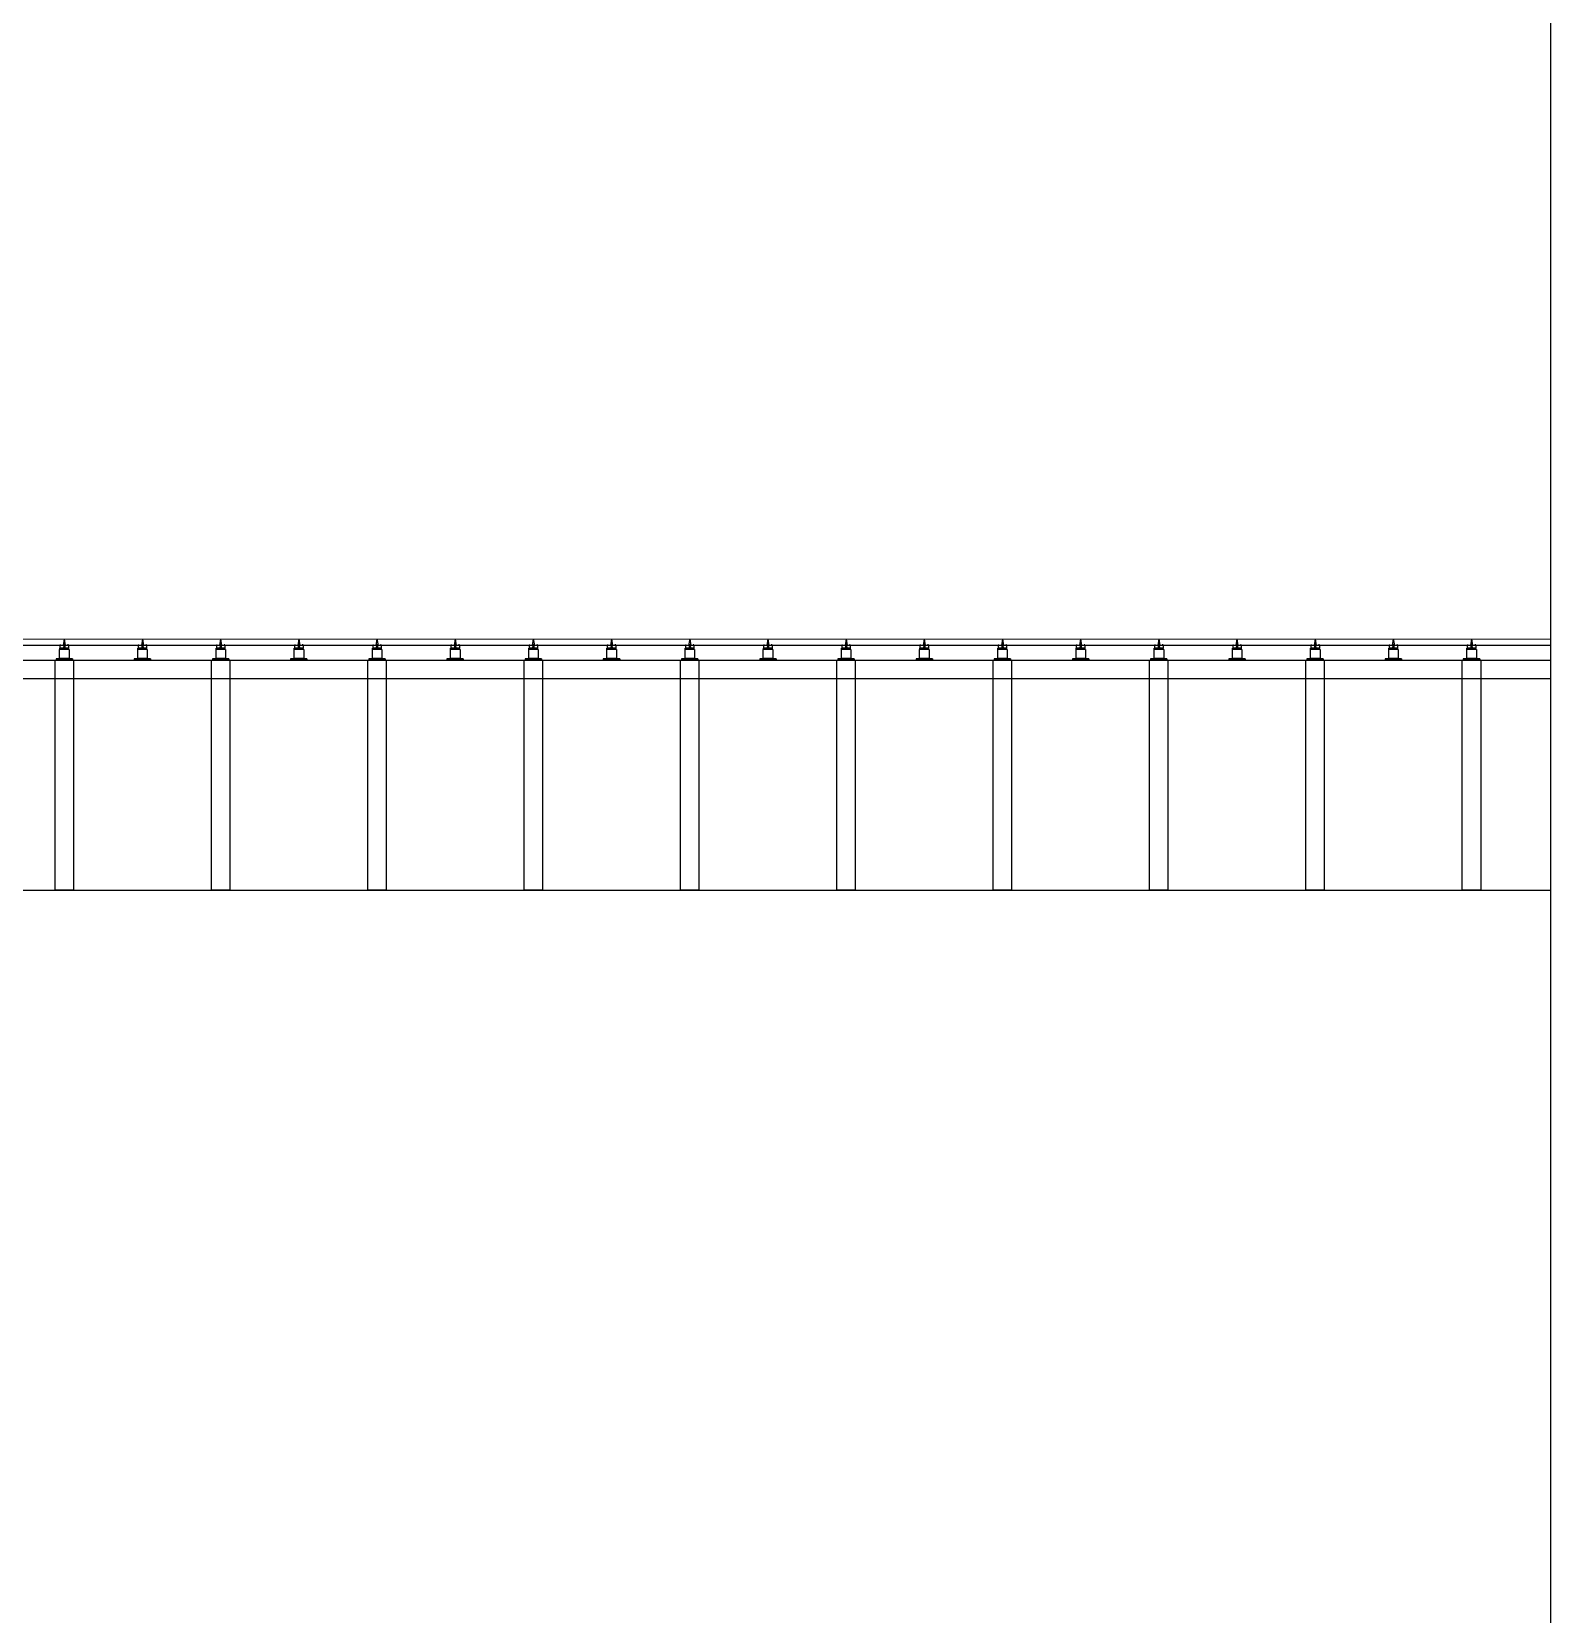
# Model space of a CAD drawing. Header units: millimetres. Extents: x -18 to 822, y 1518 to 2130.
# Drawn here: x 423.4 to 557.2, y 1717 to 1856.5 of the extents above; entities that cross this region are included whole.
import ezdxf

# ---------------------------------------------------------------- set-up
doc = ezdxf.new("R2010")
doc.units = ezdxf.units.MM
doc.layers.add('A-DETL-01', color=1, linetype='Continuous')
doc.layers.add('M-CEQPM-MAU', color=22, linetype='Continuous')

msp = doc.modelspace()

# ---------------------------------------------------------------- linework, layer by layer
at = {"ltscale": 1000}
msp.add_line((178.866, 1780.828), (557.183, 1780.828), dxfattribs=at)
at = {"layer": 'A-DETL-01', "linetype": 'Continuous'}
msp.add_lwpolyline([(557.183, 2033.157), (557.183, 1589.64), (178.866, 1589.64), (178.866, 2033.157)], close=True, dxfattribs=at)
at = {"layer": 'M-CEQPM-MAU', "ltscale": 0.1}
for p, q in [((178.866, 1802.904), (557.183, 1802.972)), ((426.31, 1802.968), (426.218, 1802.394)), ((426.31, 1802.968), (426.402, 1802.394)), ((433.195, 1802.968), (433.103, 1802.394)), ((433.195, 1802.968), (433.287, 1802.394)), ((440.08, 1802.968), (439.988, 1802.394)), ((440.08, 1802.968), (440.172, 1802.394)), ((446.965, 1802.968), (446.873, 1802.394)), ((446.965, 1802.968), (447.057, 1802.394)), ((453.85, 1802.968), (453.758, 1802.394)), ((453.85, 1802.968), (453.942, 1802.394)), ((460.735, 1802.968), (460.643, 1802.394)), ((460.735, 1802.968), (460.827, 1802.394)), ((467.62, 1802.968), (467.528, 1802.394)), ((467.62, 1802.968), (467.712, 1802.394)), ((474.505, 1802.968), (474.413, 1802.394)), ((474.505, 1802.968), (474.597, 1802.394)), ((481.39, 1802.968), (481.298, 1802.394)), ((481.39, 1802.968), (481.482, 1802.394)), ((488.275, 1802.968), (488.183, 1802.394)), ((488.275, 1802.968), (488.367, 1802.394)), ((495.16, 1802.968), (495.068, 1802.394)), ((495.16, 1802.968), (495.252, 1802.394)), ((502.045, 1802.968), (501.953, 1802.394)), ((502.045, 1802.968), (502.137, 1802.394)), ((508.93, 1802.968), (508.838, 1802.394)), ((508.93, 1802.968), (509.022, 1802.394)), ((515.815, 1802.968), (515.723, 1802.394)), ((515.815, 1802.968), (515.907, 1802.394)), ((522.7, 1802.968), (522.608, 1802.394)), ((522.7, 1802.968), (522.792, 1802.394)), ((529.585, 1802.968), (529.493, 1802.394)), ((529.585, 1802.968), (529.677, 1802.394)), ((536.47, 1802.968), (536.378, 1802.394)), ((536.47, 1802.968), (536.562, 1802.394)), ((543.355, 1802.968), (543.263, 1802.394)), ((543.355, 1802.968), (543.447, 1802.394)), ((550.24, 1802.968), (550.148, 1802.394)), ((550.24, 1802.968), (550.332, 1802.394)), ((557.183, 1802.399), (178.866, 1802.331)), ((425.878, 1802.037), (425.878, 1801.276)), ((426.742, 1802.037), (425.878, 1802.037)), ((425.878, 1801.276), (426.742, 1801.276)), ((426.706, 1802.159), (425.913, 1802.159)), ((425.913, 1802.037), (425.913, 1802.159)), ((425.925, 1801.276), (425.925, 1801.206)), ((425.935, 1802.453), (426.009, 1802.453)), ((425.935, 1802.453), (425.935, 1802.159)), ((426.009, 1802.453), (426.009, 1802.394)), ((426.263, 1802.394), (426.009, 1802.394)), ((426.266, 1802.453), (426.252, 1802.159)), ((426.353, 1802.453), (426.266, 1802.453)), ((426.353, 1802.453), (426.368, 1802.159)), ((426.611, 1802.394), (426.356, 1802.394)), ((426.611, 1802.453), (426.611, 1802.394)), ((426.684, 1802.453), (426.611, 1802.453)), ((426.684, 1802.453), (426.684, 1802.159)), ((426.695, 1801.276), (426.695, 1801.202)), ((426.706, 1802.037), (426.706, 1802.159)), ((426.742, 1802.037), (426.742, 1801.276)), ((432.763, 1802.037), (432.763, 1801.276)), ((433.627, 1802.037), (432.763, 1802.037)), ((432.763, 1801.276), (433.627, 1801.276)), ((433.591, 1802.159), (432.798, 1802.159)), ((432.798, 1802.037), (432.798, 1802.159)), ((432.81, 1801.276), (432.81, 1801.206)), ((432.82, 1802.453), (432.894, 1802.453)), ((432.82, 1802.453), (432.82, 1802.159)), ((432.894, 1802.453), (432.894, 1802.394)), ((433.148, 1802.394), (432.894, 1802.394)), ((433.151, 1802.453), (433.137, 1802.159)), ((433.238, 1802.453), (433.151, 1802.453)), ((433.238, 1802.453), (433.253, 1802.159)), ((433.496, 1802.394), (433.241, 1802.394)), ((433.496, 1802.453), (433.496, 1802.394)), ((433.569, 1802.453), (433.496, 1802.453)), ((433.569, 1802.453), (433.569, 1802.159)), ((433.58, 1801.276), (433.58, 1801.202)), ((433.591, 1802.037), (433.591, 1802.159)), ((433.627, 1802.037), (433.627, 1801.276)), ((439.648, 1802.037), (439.648, 1801.276)), ((440.512, 1802.037), (439.648, 1802.037)), ((439.648, 1801.276), (440.512, 1801.276)), ((440.476, 1802.159), (439.683, 1802.159)), ((439.683, 1802.037), (439.683, 1802.159)), ((439.695, 1801.276), (439.695, 1801.206)), ((439.705, 1802.453), (439.779, 1802.453)), ((439.705, 1802.453), (439.705, 1802.159)), ((439.779, 1802.453), (439.779, 1802.394)), ((440.033, 1802.394), (439.779, 1802.394)), ((440.036, 1802.453), (440.022, 1802.159)), ((440.123, 1802.453), (440.036, 1802.453)), ((440.123, 1802.453), (440.138, 1802.159)), ((440.381, 1802.394), (440.126, 1802.394)), ((440.381, 1802.453), (440.381, 1802.394)), ((440.454, 1802.453), (440.381, 1802.453)), ((440.454, 1802.453), (440.454, 1802.159)), ((440.465, 1801.276), (440.465, 1801.202)), ((440.476, 1802.037), (440.476, 1802.159)), ((440.512, 1802.037), (440.512, 1801.276)), ((446.533, 1802.037), (446.533, 1801.276)), ((447.397, 1802.037), (446.533, 1802.037)), ((446.533, 1801.276), (447.397, 1801.276)), ((447.361, 1802.159), (446.568, 1802.159)), ((446.568, 1802.037), (446.568, 1802.159)), ((446.58, 1801.276), (446.58, 1801.206)), ((446.59, 1802.453), (446.664, 1802.453)), ((446.59, 1802.453), (446.59, 1802.159)), ((446.664, 1802.453), (446.664, 1802.394)), ((446.918, 1802.394), (446.664, 1802.394)), ((446.921, 1802.453), (446.907, 1802.159)), ((447.008, 1802.453), (446.921, 1802.453)), ((447.008, 1802.453), (447.023, 1802.159)), ((447.266, 1802.394), (447.011, 1802.394)), ((447.266, 1802.453), (447.266, 1802.394)), ((447.339, 1802.453), (447.266, 1802.453)), ((447.339, 1802.453), (447.339, 1802.159)), ((447.35, 1801.276), (447.35, 1801.202)), ((447.361, 1802.037), (447.361, 1802.159)), ((447.397, 1802.037), (447.397, 1801.276)), ((453.418, 1802.037), (453.418, 1801.276)), ((454.282, 1802.037), (453.418, 1802.037)), ((453.418, 1801.276), (454.282, 1801.276)), ((454.246, 1802.159), (453.453, 1802.159)), ((453.453, 1802.037), (453.453, 1802.159)), ((453.465, 1801.276), (453.465, 1801.206)), ((453.475, 1802.453), (453.549, 1802.453)), ((453.475, 1802.453), (453.475, 1802.159)), ((453.549, 1802.453), (453.549, 1802.394)), ((453.803, 1802.394), (453.549, 1802.394)), ((453.806, 1802.453), (453.792, 1802.159)), ((453.893, 1802.453), (453.806, 1802.453)), ((453.893, 1802.453), (453.908, 1802.159)), ((454.151, 1802.394), (453.896, 1802.394)), ((454.151, 1802.453), (454.151, 1802.394)), ((454.224, 1802.453), (454.151, 1802.453)), ((454.224, 1802.453), (454.224, 1802.159)), ((454.235, 1801.276), (454.235, 1801.202)), ((454.246, 1802.037), (454.246, 1802.159)), ((454.282, 1802.037), (454.282, 1801.276)), ((460.303, 1802.037), (460.303, 1801.276)), ((461.167, 1802.037), (460.303, 1802.037)), ((460.303, 1801.276), (461.167, 1801.276)), ((461.131, 1802.159), (460.338, 1802.159)), ((460.338, 1802.037), (460.338, 1802.159)), ((460.35, 1801.276), (460.35, 1801.206)), ((460.36, 1802.453), (460.434, 1802.453)), ((460.36, 1802.453), (460.36, 1802.159)), ((460.434, 1802.453), (460.434, 1802.394)), ((460.688, 1802.394), (460.434, 1802.394)), ((460.691, 1802.453), (460.677, 1802.159)), ((460.778, 1802.453), (460.691, 1802.453)), ((460.778, 1802.453), (460.793, 1802.159)), ((461.036, 1802.394), (460.781, 1802.394)), ((461.036, 1802.453), (461.036, 1802.394)), ((461.109, 1802.453), (461.036, 1802.453)), ((461.109, 1802.453), (461.109, 1802.159)), ((461.12, 1801.276), (461.12, 1801.202)), ((461.131, 1802.037), (461.131, 1802.159)), ((461.167, 1802.037), (461.167, 1801.276)), ((467.188, 1802.037), (467.188, 1801.276)), ((468.052, 1802.037), (467.188, 1802.037)), ((467.188, 1801.276), (468.052, 1801.276)), ((468.016, 1802.159), (467.223, 1802.159)), ((467.223, 1802.037), (467.223, 1802.159)), ((467.235, 1801.276), (467.235, 1801.206)), ((467.245, 1802.453), (467.319, 1802.453)), ((467.245, 1802.453), (467.245, 1802.159)), ((467.319, 1802.453), (467.319, 1802.394)), ((467.573, 1802.394), (467.319, 1802.394)), ((467.576, 1802.453), (467.562, 1802.159)), ((467.663, 1802.453), (467.576, 1802.453)), ((467.663, 1802.453), (467.678, 1802.159)), ((467.921, 1802.394), (467.666, 1802.394)), ((467.921, 1802.453), (467.921, 1802.394)), ((467.994, 1802.453), (467.921, 1802.453)), ((467.994, 1802.453), (467.994, 1802.159)), ((468.005, 1801.276), (468.005, 1801.202)), ((468.016, 1802.037), (468.016, 1802.159)), ((468.052, 1802.037), (468.052, 1801.276)), ((474.073, 1802.037), (474.073, 1801.276)), ((474.937, 1802.037), (474.073, 1802.037)), ((474.073, 1801.276), (474.937, 1801.276)), ((474.901, 1802.159), (474.108, 1802.159)), ((474.108, 1802.037), (474.108, 1802.159)), ((474.12, 1801.276), (474.12, 1801.206)), ((474.13, 1802.453), (474.204, 1802.453)), ((474.13, 1802.453), (474.13, 1802.159)), ((474.204, 1802.453), (474.204, 1802.394)), ((474.458, 1802.394), (474.204, 1802.394)), ((474.461, 1802.453), (474.447, 1802.159)), ((474.548, 1802.453), (474.461, 1802.453)), ((474.548, 1802.453), (474.563, 1802.159)), ((474.806, 1802.394), (474.551, 1802.394)), ((474.806, 1802.453), (474.806, 1802.394)), ((474.879, 1802.453), (474.806, 1802.453)), ((474.879, 1802.453), (474.879, 1802.159)), ((474.89, 1801.276), (474.89, 1801.202)), ((474.901, 1802.037), (474.901, 1802.159)), ((474.937, 1802.037), (474.937, 1801.276)), ((480.958, 1802.037), (480.958, 1801.276)), ((481.822, 1802.037), (480.958, 1802.037)), ((480.958, 1801.276), (481.822, 1801.276)), ((481.786, 1802.159), (480.993, 1802.159)), ((480.993, 1802.037), (480.993, 1802.159)), ((481.005, 1801.276), (481.005, 1801.206)), ((481.015, 1802.453), (481.089, 1802.453)), ((481.015, 1802.453), (481.015, 1802.159)), ((481.089, 1802.453), (481.089, 1802.394)), ((481.343, 1802.394), (481.089, 1802.394)), ((481.346, 1802.453), (481.332, 1802.159)), ((481.433, 1802.453), (481.346, 1802.453)), ((481.433, 1802.453), (481.448, 1802.159)), ((481.691, 1802.394), (481.436, 1802.394)), ((481.691, 1802.453), (481.691, 1802.394)), ((481.764, 1802.453), (481.691, 1802.453)), ((481.764, 1802.453), (481.764, 1802.159)), ((481.775, 1801.276), (481.775, 1801.202)), ((481.786, 1802.037), (481.786, 1802.159)), ((481.822, 1802.037), (481.822, 1801.276)), ((487.843, 1802.037), (487.843, 1801.276)), ((488.707, 1802.037), (487.843, 1802.037)), ((487.843, 1801.276), (488.707, 1801.276)), ((488.671, 1802.159), (487.878, 1802.159)), ((487.878, 1802.037), (487.878, 1802.159)), ((487.89, 1801.276), (487.89, 1801.206)), ((487.9, 1802.453), (487.974, 1802.453)), ((487.9, 1802.453), (487.9, 1802.159)), ((487.974, 1802.453), (487.974, 1802.394)), ((488.228, 1802.394), (487.974, 1802.394)), ((488.231, 1802.453), (488.217, 1802.159)), ((488.318, 1802.453), (488.231, 1802.453)), ((488.318, 1802.453), (488.333, 1802.159)), ((488.576, 1802.394), (488.321, 1802.394)), ((488.576, 1802.453), (488.576, 1802.394)), ((488.649, 1802.453), (488.576, 1802.453)), ((488.649, 1802.453), (488.649, 1802.159)), ((488.66, 1801.276), (488.66, 1801.202)), ((488.671, 1802.037), (488.671, 1802.159)), ((488.707, 1802.037), (488.707, 1801.276)), ((494.728, 1802.037), (494.728, 1801.276)), ((495.592, 1802.037), (494.728, 1802.037)), ((494.728, 1801.276), (495.592, 1801.276)), ((495.556, 1802.159), (494.763, 1802.159)), ((494.763, 1802.037), (494.763, 1802.159)), ((494.775, 1801.276), (494.775, 1801.206)), ((494.785, 1802.453), (494.859, 1802.453)), ((494.785, 1802.453), (494.785, 1802.159)), ((494.859, 1802.453), (494.859, 1802.394)), ((495.113, 1802.394), (494.859, 1802.394)), ((495.116, 1802.453), (495.102, 1802.159)), ((495.203, 1802.453), (495.116, 1802.453)), ((495.203, 1802.453), (495.218, 1802.159)), ((495.461, 1802.394), (495.206, 1802.394)), ((495.461, 1802.453), (495.461, 1802.394)), ((495.534, 1802.453), (495.461, 1802.453)), ((495.534, 1802.453), (495.534, 1802.159)), ((495.545, 1801.276), (495.545, 1801.202)), ((495.556, 1802.037), (495.556, 1802.159)), ((495.592, 1802.037), (495.592, 1801.276)), ((501.613, 1802.037), (501.613, 1801.276)), ((502.477, 1802.037), (501.613, 1802.037)), ((501.613, 1801.276), (502.477, 1801.276)), ((502.441, 1802.159), (501.648, 1802.159)), ((501.648, 1802.037), (501.648, 1802.159)), ((501.66, 1801.276), (501.66, 1801.206)), ((501.67, 1802.453), (501.744, 1802.453)), ((501.67, 1802.453), (501.67, 1802.159)), ((501.744, 1802.453), (501.744, 1802.394)), ((501.998, 1802.394), (501.744, 1802.394)), ((502.001, 1802.453), (501.987, 1802.159)), ((502.088, 1802.453), (502.001, 1802.453)), ((502.088, 1802.453), (502.103, 1802.159)), ((502.346, 1802.394), (502.091, 1802.394)), ((502.346, 1802.453), (502.346, 1802.394)), ((502.419, 1802.453), (502.346, 1802.453)), ((502.419, 1802.453), (502.419, 1802.159)), ((502.43, 1801.276), (502.43, 1801.202)), ((502.441, 1802.037), (502.441, 1802.159)), ((502.477, 1802.037), (502.477, 1801.276)), ((508.498, 1802.037), (508.498, 1801.276)), ((509.362, 1802.037), (508.498, 1802.037)), ((508.498, 1801.276), (509.362, 1801.276)), ((509.326, 1802.159), (508.533, 1802.159)), ((508.533, 1802.037), (508.533, 1802.159)), ((508.545, 1801.276), (508.545, 1801.206)), ((508.555, 1802.453), (508.629, 1802.453)), ((508.555, 1802.453), (508.555, 1802.159)), ((508.629, 1802.453), (508.629, 1802.394)), ((508.883, 1802.394), (508.629, 1802.394)), ((508.886, 1802.453), (508.872, 1802.159)), ((508.973, 1802.453), (508.886, 1802.453)), ((508.973, 1802.453), (508.988, 1802.159)), ((509.231, 1802.394), (508.976, 1802.394)), ((509.231, 1802.453), (509.231, 1802.394)), ((509.304, 1802.453), (509.231, 1802.453)), ((509.304, 1802.453), (509.304, 1802.159)), ((509.315, 1801.276), (509.315, 1801.202)), ((509.326, 1802.037), (509.326, 1802.159)), ((509.362, 1802.037), (509.362, 1801.276)), ((515.383, 1802.037), (515.383, 1801.276)), ((516.247, 1802.037), (515.383, 1802.037)), ((515.383, 1801.276), (516.247, 1801.276)), ((516.211, 1802.159), (515.418, 1802.159)), ((515.418, 1802.037), (515.418, 1802.159)), ((515.43, 1801.276), (515.43, 1801.206)), ((515.44, 1802.453), (515.514, 1802.453)), ((515.44, 1802.453), (515.44, 1802.159)), ((515.514, 1802.453), (515.514, 1802.394)), ((515.768, 1802.394), (515.514, 1802.394)), ((515.771, 1802.453), (515.757, 1802.159)), ((515.858, 1802.453), (515.771, 1802.453)), ((515.858, 1802.453), (515.873, 1802.159)), ((516.116, 1802.394), (515.861, 1802.394)), ((516.116, 1802.453), (516.116, 1802.394)), ((516.189, 1802.453), (516.116, 1802.453)), ((516.189, 1802.453), (516.189, 1802.159)), ((516.2, 1801.276), (516.2, 1801.202)), ((516.211, 1802.037), (516.211, 1802.159)), ((516.247, 1802.037), (516.247, 1801.276)), ((522.268, 1802.037), (522.268, 1801.276)), ((523.132, 1802.037), (522.268, 1802.037)), ((522.268, 1801.276), (523.132, 1801.276)), ((523.096, 1802.159), (522.303, 1802.159)), ((522.303, 1802.037), (522.303, 1802.159)), ((522.315, 1801.276), (522.315, 1801.206)), ((522.325, 1802.453), (522.399, 1802.453)), ((522.325, 1802.453), (522.325, 1802.159)), ((522.399, 1802.453), (522.399, 1802.394)), ((522.653, 1802.394), (522.399, 1802.394)), ((522.656, 1802.453), (522.642, 1802.159)), ((522.743, 1802.453), (522.656, 1802.453)), ((522.743, 1802.453), (522.758, 1802.159)), ((523.001, 1802.394), (522.746, 1802.394)), ((523.001, 1802.453), (523.001, 1802.394)), ((523.074, 1802.453), (523.001, 1802.453)), ((523.074, 1802.453), (523.074, 1802.159)), ((523.085, 1801.276), (523.085, 1801.202)), ((523.096, 1802.037), (523.096, 1802.159)), ((523.132, 1802.037), (523.132, 1801.276)), ((529.153, 1802.037), (529.153, 1801.276)), ((530.017, 1802.037), (529.153, 1802.037)), ((529.153, 1801.276), (530.017, 1801.276)), ((529.981, 1802.159), (529.188, 1802.159)), ((529.188, 1802.037), (529.188, 1802.159)), ((529.2, 1801.276), (529.2, 1801.206)), ((529.21, 1802.453), (529.284, 1802.453)), ((529.21, 1802.453), (529.21, 1802.159)), ((529.284, 1802.453), (529.284, 1802.394)), ((529.538, 1802.394), (529.284, 1802.394)), ((529.541, 1802.453), (529.527, 1802.159)), ((529.628, 1802.453), (529.541, 1802.453)), ((529.628, 1802.453), (529.643, 1802.159)), ((529.886, 1802.394), (529.631, 1802.394)), ((529.886, 1802.453), (529.886, 1802.394)), ((529.959, 1802.453), (529.886, 1802.453)), ((529.959, 1802.453), (529.959, 1802.159)), ((529.97, 1801.276), (529.97, 1801.202)), ((529.981, 1802.037), (529.981, 1802.159)), ((530.017, 1802.037), (530.017, 1801.276)), ((536.038, 1802.037), (536.038, 1801.276)), ((536.902, 1802.037), (536.038, 1802.037)), ((536.038, 1801.276), (536.902, 1801.276)), ((536.866, 1802.159), (536.073, 1802.159)), ((536.073, 1802.037), (536.073, 1802.159)), ((536.085, 1801.276), (536.085, 1801.206)), ((536.095, 1802.453), (536.169, 1802.453)), ((536.095, 1802.453), (536.095, 1802.159)), ((536.169, 1802.453), (536.169, 1802.394)), ((536.423, 1802.394), (536.169, 1802.394)), ((536.426, 1802.453), (536.412, 1802.159)), ((536.513, 1802.453), (536.426, 1802.453)), ((536.513, 1802.453), (536.528, 1802.159)), ((536.771, 1802.394), (536.516, 1802.394)), ((536.771, 1802.453), (536.771, 1802.394)), ((536.844, 1802.453), (536.771, 1802.453)), ((536.844, 1802.453), (536.844, 1802.159)), ((536.855, 1801.276), (536.855, 1801.202)), ((536.866, 1802.037), (536.866, 1802.159)), ((536.902, 1802.037), (536.902, 1801.276)), ((542.923, 1802.037), (542.923, 1801.276)), ((543.787, 1802.037), (542.923, 1802.037)), ((542.923, 1801.276), (543.787, 1801.276)), ((543.751, 1802.159), (542.958, 1802.159)), ((542.958, 1802.037), (542.958, 1802.159)), ((542.97, 1801.276), (542.97, 1801.206)), ((542.98, 1802.453), (543.054, 1802.453)), ((542.98, 1802.453), (542.98, 1802.159)), ((543.054, 1802.453), (543.054, 1802.394)), ((543.308, 1802.394), (543.054, 1802.394)), ((543.311, 1802.453), (543.297, 1802.159)), ((543.398, 1802.453), (543.311, 1802.453)), ((543.398, 1802.453), (543.413, 1802.159)), ((543.656, 1802.394), (543.401, 1802.394)), ((543.656, 1802.453), (543.656, 1802.394)), ((543.729, 1802.453), (543.656, 1802.453)), ((543.729, 1802.453), (543.729, 1802.159)), ((543.74, 1801.276), (543.74, 1801.202)), ((543.751, 1802.037), (543.751, 1802.159)), ((543.787, 1802.037), (543.787, 1801.276)), ((549.808, 1802.037), (549.808, 1801.276)), ((550.672, 1802.037), (549.808, 1802.037)), ((549.808, 1801.276), (550.672, 1801.276)), ((550.636, 1802.159), (549.843, 1802.159)), ((549.843, 1802.037), (549.843, 1802.159)), ((549.855, 1801.276), (549.855, 1801.206)), ((549.865, 1802.453), (549.939, 1802.453)), ((549.865, 1802.453), (549.865, 1802.159)), ((549.939, 1802.453), (549.939, 1802.394)), ((550.193, 1802.394), (549.939, 1802.394)), ((550.196, 1802.453), (550.182, 1802.159)), ((550.283, 1802.453), (550.196, 1802.453)), ((550.283, 1802.453), (550.298, 1802.159)), ((550.541, 1802.394), (550.286, 1802.394)), ((550.541, 1802.453), (550.541, 1802.394)), ((550.614, 1802.453), (550.541, 1802.453)), ((550.614, 1802.453), (550.614, 1802.159)), ((550.625, 1801.276), (550.625, 1801.202)), ((550.636, 1802.037), (550.636, 1802.159)), ((550.672, 1802.037), (550.672, 1801.276)), ((427.03, 1801.202), (425.59, 1801.202)), ((425.59, 1801.202), (425.59, 1801.085)), ((427.03, 1801.085), (425.59, 1801.085)), ((427.03, 1801.202), (427.03, 1801.085)), ((433.915, 1801.202), (432.475, 1801.202)), ((432.475, 1801.202), (432.475, 1801.085)), ((433.915, 1801.085), (432.475, 1801.085)), ((433.915, 1801.202), (433.915, 1801.085)), ((440.8, 1801.202), (439.36, 1801.202)), ((439.36, 1801.202), (439.36, 1801.085)), ((440.8, 1801.085), (439.36, 1801.085)), ((440.8, 1801.202), (440.8, 1801.085)), ((447.685, 1801.202), (446.245, 1801.202)), ((446.245, 1801.202), (446.245, 1801.085)), ((447.685, 1801.085), (446.245, 1801.085)), ((447.685, 1801.202), (447.685, 1801.085)), ((454.57, 1801.202), (453.13, 1801.202)), ((453.13, 1801.202), (453.13, 1801.085)), ((454.57, 1801.085), (453.13, 1801.085)), ((454.57, 1801.202), (454.57, 1801.085)), ((461.455, 1801.202), (460.015, 1801.202)), ((460.015, 1801.202), (460.015, 1801.085)), ((461.455, 1801.085), (460.015, 1801.085)), ((461.455, 1801.202), (461.455, 1801.085)), ((468.34, 1801.202), (466.9, 1801.202)), ((466.9, 1801.202), (466.9, 1801.085)), ((468.34, 1801.085), (466.9, 1801.085)), ((468.34, 1801.202), (468.34, 1801.085)), ((475.225, 1801.202), (473.785, 1801.202)), ((473.785, 1801.202), (473.785, 1801.085)), ((475.225, 1801.085), (473.785, 1801.085)), ((475.225, 1801.202), (475.225, 1801.085)), ((482.11, 1801.202), (480.67, 1801.202)), ((480.67, 1801.202), (480.67, 1801.085)), ((482.11, 1801.085), (480.67, 1801.085)), ((482.11, 1801.202), (482.11, 1801.085)), ((488.995, 1801.202), (487.555, 1801.202)), ((487.555, 1801.202), (487.555, 1801.085)), ((488.995, 1801.085), (487.555, 1801.085)), ((488.995, 1801.202), (488.995, 1801.085)), ((495.88, 1801.202), (494.44, 1801.202)), ((494.44, 1801.202), (494.44, 1801.085)), ((495.88, 1801.085), (494.44, 1801.085)), ((495.88, 1801.202), (495.88, 1801.085)), ((502.765, 1801.202), (501.325, 1801.202)), ((501.325, 1801.202), (501.325, 1801.085)), ((502.765, 1801.085), (501.325, 1801.085)), ((502.765, 1801.202), (502.765, 1801.085)), ((509.65, 1801.202), (508.21, 1801.202)), ((508.21, 1801.202), (508.21, 1801.085)), ((509.65, 1801.085), (508.21, 1801.085)), ((509.65, 1801.202), (509.65, 1801.085)), ((516.535, 1801.202), (515.095, 1801.202)), ((515.095, 1801.202), (515.095, 1801.085)), ((516.535, 1801.085), (515.095, 1801.085)), ((516.535, 1801.202), (516.535, 1801.085)), ((523.42, 1801.202), (521.98, 1801.202)), ((521.98, 1801.202), (521.98, 1801.085)), ((523.42, 1801.085), (521.98, 1801.085)), ((523.42, 1801.202), (523.42, 1801.085)), ((530.305, 1801.202), (528.865, 1801.202)), ((528.865, 1801.202), (528.865, 1801.085)), ((530.305, 1801.085), (528.865, 1801.085)), ((530.305, 1801.202), (530.305, 1801.085)), ((537.19, 1801.202), (535.75, 1801.202)), ((535.75, 1801.202), (535.75, 1801.085)), ((537.19, 1801.085), (535.75, 1801.085)), ((537.19, 1801.202), (537.19, 1801.085)), ((544.075, 1801.202), (542.635, 1801.202)), ((542.635, 1801.202), (542.635, 1801.085)), ((544.075, 1801.085), (542.635, 1801.085)), ((544.075, 1801.202), (544.075, 1801.085)), ((550.96, 1801.202), (549.52, 1801.202)), ((549.52, 1801.202), (549.52, 1801.085)), ((550.96, 1801.085), (549.52, 1801.085)), ((550.96, 1801.202), (550.96, 1801.085))]:
    msp.add_line(p, q, dxfattribs=at)
msp.add_lwpolyline([(557.183, 1799.465), (178.866, 1799.465), (178.866, 1801.085), (557.183, 1801.085)], dxfattribs=at)
for points in [[(425.5, 1780.828), (425.5, 1801.085), (427.12, 1801.085), (427.12, 1780.828)], [(439.27, 1780.828), (439.27, 1801.085), (440.89, 1801.085), (440.89, 1780.828)], [(453.04, 1780.828), (453.04, 1801.085), (454.66, 1801.085), (454.66, 1780.828)], [(466.81, 1780.828), (466.81, 1801.085), (468.43, 1801.085), (468.43, 1780.828)], [(480.58, 1780.828), (480.58, 1801.085), (482.2, 1801.085), (482.2, 1780.828)], [(494.35, 1780.828), (494.35, 1801.085), (495.97, 1801.085), (495.97, 1780.828)], [(508.12, 1780.828), (508.12, 1801.085), (509.74, 1801.085), (509.74, 1780.828)], [(521.89, 1780.828), (521.89, 1801.085), (523.51, 1801.085), (523.51, 1780.828)], [(535.66, 1780.828), (535.66, 1801.085), (537.28, 1801.085), (537.28, 1780.828)], [(549.43, 1780.828), (549.43, 1801.085), (551.05, 1801.085), (551.05, 1780.828)]]:
    msp.add_lwpolyline(points, close=True, dxfattribs=at)

doc.saveas('drawing.dxf')
